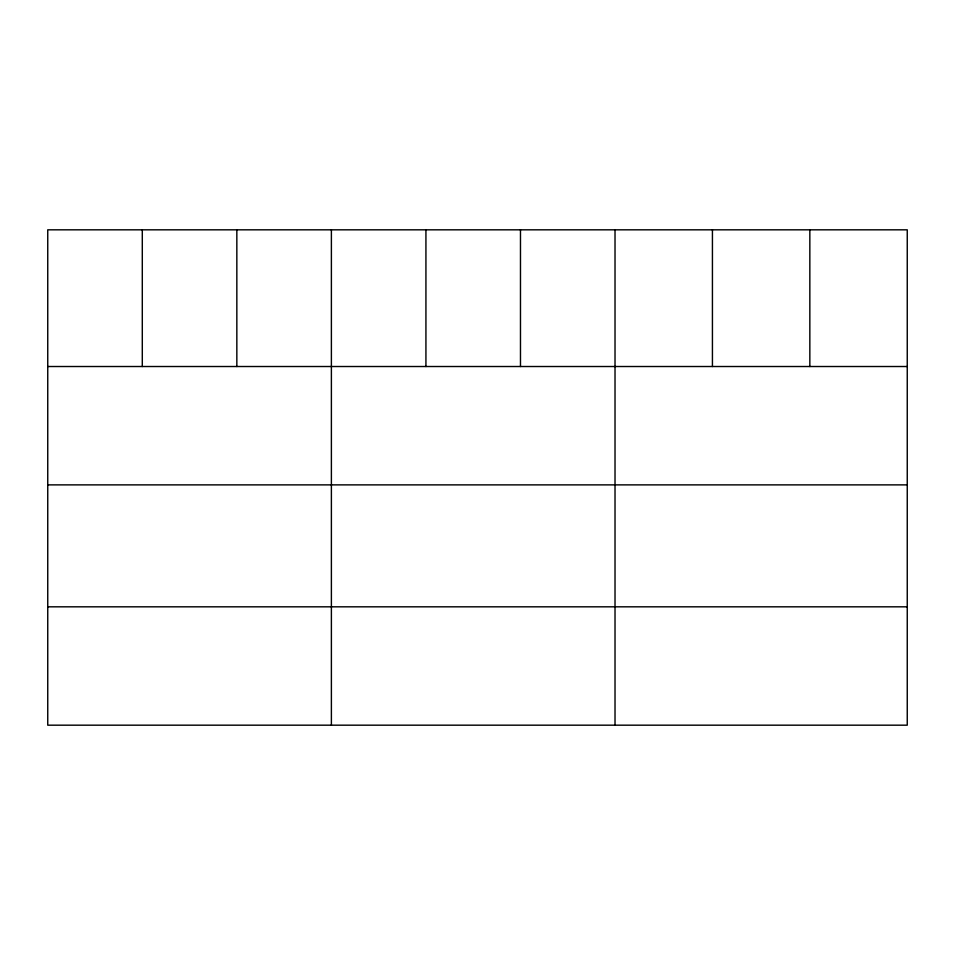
<?xml version="1.0" encoding="UTF-8"?>
<svg xmlns="http://www.w3.org/2000/svg" width="955" height="955" viewBox="0 0 955 955"><rect width="100%" height="100%" fill="white"/><g stroke="black" fill="none" stroke-linecap="round" stroke-linejoin="round"><path stroke-width="1.43" d="M907.25 484.877L907.25 229.821L47.75 229.821L47.75 725.179L907.25 725.179L907.25 484.877L47.75 484.877M47.75 366.517L907.25 366.517M47.75 606.819L907.25 606.819M809.84 229.821L809.84 366.517M712.43 229.821L712.43 366.517M615.02 229.821L615.02 725.179M520.475 229.821L520.475 366.517M425.93 229.821L425.93 366.517M331.385 229.821L331.385 725.179M236.84 229.821L236.84 366.517M142.295 229.821L142.295 366.517"/></g></svg>
